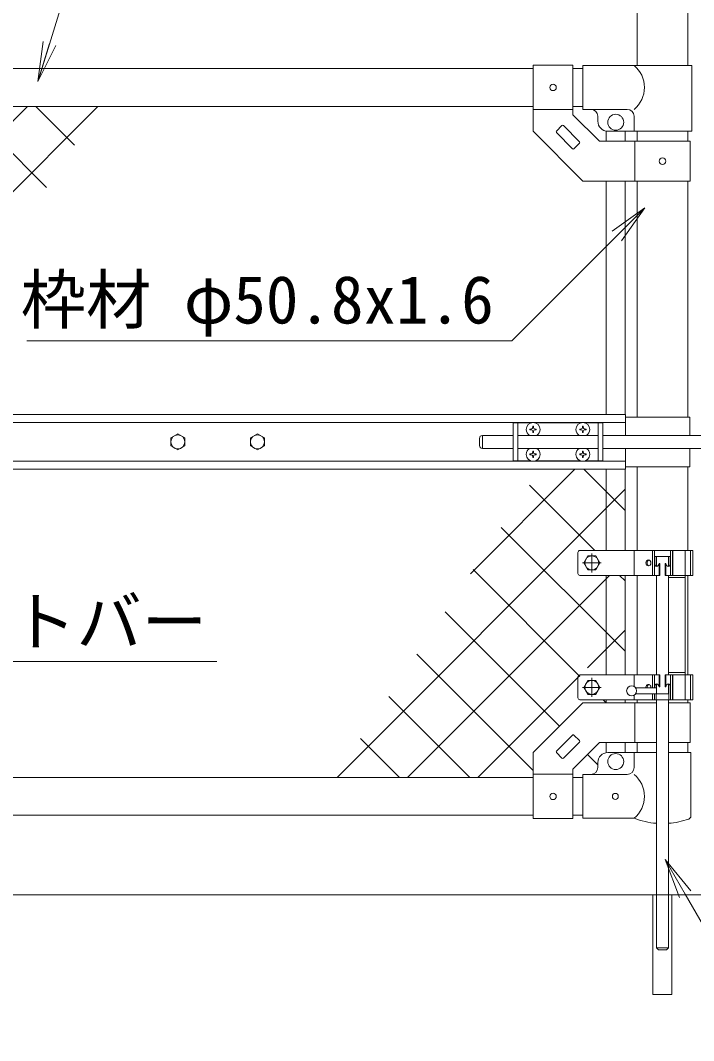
# Model space of a CAD drawing. Units: millimetres, scale not verified. Extents: x -4200 to 4200, y -2970 to 2970.
# Drawn here: x 808 to 1485, y -315 to 710 of the extents above; entities that cross this region are included whole.
import ezdxf
from ezdxf.enums import TextEntityAlignment as Align

# ---------------------------------------------------------------- set-up
doc = ezdxf.new("R2010")
doc.units = ezdxf.units.MM
doc.header["$LTSCALE"] = 20
doc.linetypes.add('USER1', pattern=[50.8, 31.75, -6.35, 6.35, -6.35])
doc.linetypes.add('USER2', pattern=[0.375, 0.25, -0.125])
for name, color, linetype, lineweight in [('0-0_D-STR-TXT', 7, 'Continuous', 9), ('0-4_D-BMK', 2, 'USER1', 13), ('0-5_D-STR1', 1, 'Continuous', 18), ('0-6_D-BGD', 7, 'Continuous', 9), ('0-8_D-STR3', 3, 'Continuous', 13), ('0-A_0', 7, 'Continuous', 9), ('0-B_D-STR2', 7, 'Continuous', 9)]:
    doc.layers.add(name, color=color, linetype=linetype, lineweight=lineweight)
doc.styles.add('ＭＳ ゴシック', font='')
doc.styles.get('ＭＳ ゴシック').set_extended_font_data('MS Gothic')

# ---------------------------------------------------------------- blocks, each defined once
blk = doc.blocks.new('MLeader1')
at = {"layer": '0-0_D-STR-TXT'}
blk.add_line((1470.63, -171.08), (1456.41, -133.1), dxfattribs=at)
for points in [[(1482.18, -164.41), (1456.41, -133.1), (1476.41, -167.74)], [(1476.41, -167.74), (1561.35, -314.87), (1785.96, -314.87), (1793.16, -314.87)]]:
    blk.add_lwpolyline(points, dxfattribs=at)
blk = doc.blocks.new('MLeader5')
at = {"layer": '0-0_D-STR-TXT'}
blk.add_line((1402.86, 497.88), (1435.86, 521.45), dxfattribs=at)
for points in [[(1412.29, 488.45), (1435.86, 521.45), (1407.58, 493.17)], [(1407.58, 493.17), (1302.29, 387.88), (821.97, 387.88), (814.77, 387.88)]]:
    blk.add_lwpolyline(points, dxfattribs=at)
blk = doc.blocks.new('MLeader6')
at = {"layer": '0-0_D-STR-TXT'}
blk.add_line((621.41, 145.42), (606.74, 183.22), dxfattribs=at)
for points in [[(632.88, 152.22), (606.74, 183.22), (627.14, 148.82)], [(627.14, 148.82), (676.3, 65.92), (998.4, 65.92), (1005.6, 65.92)]]:
    blk.add_lwpolyline(points, dxfattribs=at)
blk = doc.blocks.new('_Open')
at = {"layer": '0-A_0'}
blk.add_line((-20, 3.33), (0, 0), dxfattribs=at)
blk.add_lwpolyline([(-20, -3.33), (0, 0), (-20, 0)], dxfattribs=at)

msp = doc.modelspace()

# ---------------------------------------------------------------- linework, layer by layer
at = {"layer": '0-0_D-STR-TXT'}
msp.add_lwpolyline([(1383.78, 797.04), (871.72, 797.04), (826.36, 650.08)], dxfattribs=at)
at = {"layer": '0-4_D-BMK'}
for p, q in [((1382.57, 174.37), (1382.57, 155.37)), ((1392.07, 164.87), (1373.07, 164.87)), ((1382.57, 49.37), (1382.57, 30.37)), ((1392.07, 39.87), (1373.07, 39.87))]:
    msp.add_line(p, q, dxfattribs=at)
at = {"layer": '0-5_D-STR1'}
for p, q in [((1428.17, 1100.37), (1428.17, 664.37)), ((1478.97, 1100.37), (1478.97, 664.37)), ((1323.57, 661.37), (689.37, 661.37)), ((1373.57, 661.37), (1363.57, 661.37)), ((1323.57, 623.37), (689.37, 623.37)), ((1373.57, 623.37), (1363.57, 623.37)), ((1428.17, 598.37), (1428.17, 588.37)), ((1478.97, 598.37), (1478.97, 588.37)), ((1428.17, 548.37), (1428.17, 311.37)), ((1478.97, 548.37), (1478.97, 311.37)), ((1428.17, 261.37), (1428.17, 177.37)), ((1478.97, 261.37), (1478.97, 177.37)), ((1428.17, 152.37), (1428.17, 52.37)), ((1478.97, 152.37), (1478.97, 52.37)), ((1428.17, 27.37), (1428.17, 24.37)), ((1478.97, 27.37), (1478.97, 24.37)), ((1428.17, -15.63), (1428.17, -25.63)), ((1478.97, -15.63), (1478.97, -25.63)), ((1323.57, -50.63), (689.37, -50.63)), ((1373.57, -50.63), (1363.57, -50.63)), ((1323.57, -88.63), (689.37, -88.63)), ((1373.57, -88.63), (1363.57, -88.63))]:
    msp.add_line(p, q, dxfattribs=at)
at = {"layer": '0-6_D-BGD'}
msp.add_line((609.22, -168.63), (2359.22, -168.63), dxfattribs=at)
at = {"layer": '0-8_D-STR3'}
for p, q in [((1323.57, 664.62), (1323.57, 598.37)), ((1363.57, 664.62), (1323.57, 664.62)), ((1363.57, 664.62), (1363.57, 614.94)), ((1373.57, 664.37), (1482.92, 664.37)), ((1373.57, 620.37), (1373.57, 664.37)), ((1482.92, 664.37), (1482.92, 598.37)), ((1363.57, 620.12), (1323.57, 620.12)), ((1390.13, 588.37), (1363.57, 614.94)), ((1373.57, 620.37), (1418.02, 620.37)), ((1388.57, 608.37), (1388.57, 613.37)), ((1425.02, 598.37), (1425.02, 613.37)), ((1352.55, 604.03), (1346.9, 598.38)), ((1363.16, 580.7), (1346.9, 596.96)), ((1370.23, 587.77), (1353.97, 604.03)), ((1397.07, 598.37), (1397.07, 588.37)), ((1482.92, 598.37), (1398.57, 598.37)), ((1416.07, 598.37), (1416.07, 588.37)), ((1370.23, 586.36), (1364.58, 580.7)), ((1481.27, 588.37), (1390.13, 588.37)), ((1425.87, 588.37), (1425.87, 548.37)), ((1481.27, 588.37), (1481.27, 548.37)), ((1397.07, 548.37), (1397.07, 313.87)), ((1416.07, 548.37), (1416.07, 313.87)), ((1416.47, 313.87), (596.47, 313.87)), ((1416.47, 313.87), (1416.47, 292.87)), ((1416.47, 311.37), (1481.07, 311.37)), ((1481.07, 311.37), (1481.07, 292.87)), ((1416.47, 305.87), (596.47, 305.87)), ((1303.57, 305.37), (1303.57, 267.37)), ((1320.97, 305.37), (1303.57, 305.37)), ((1308.07, 305.37), (1308.07, 267.37)), ((1320.42, 298.47), (1320.42, 298.87)), ((1321.71, 298.45), (1320.42, 298.47)), ((1323.17, 302.02), (1323.15, 300.72)), ((1323.96, 302.02), (1323.17, 302.02)), ((1323.96, 302.02), (1323.98, 300.72)), ((1325.42, 299.29), (1326.72, 299.26)), ((1370.97, 305.37), (1326.16, 305.37)), ((1326.72, 299.26), (1326.72, 298.87)), ((1371.71, 299.29), (1370.42, 299.26)), ((1370.42, 299.26), (1370.42, 298.87)), ((1373.17, 302.02), (1373.15, 300.72)), ((1373.96, 302.02), (1373.17, 302.02)), ((1373.96, 302.02), (1373.98, 300.72)), ((1375.42, 298.45), (1376.72, 298.47)), ((1393.57, 305.37), (1376.16, 305.37)), ((1376.72, 298.47), (1376.72, 298.87)), ((1389.07, 305.37), (1389.07, 267.37)), ((1393.57, 305.37), (1393.57, 267.37)), ((1269.62, 289.87), (1269.62, 282.87)), ((1283.57, 292.87), (1272.62, 292.87)), ((1272.62, 292.87), (1272.62, 279.87)), ((1283.41, 292.87), (1303.57, 292.87)), ((1308.07, 292.87), (1389.07, 292.87)), ((1323.17, 295.72), (1323.15, 297.01)), ((1323.96, 295.72), (1323.17, 295.72)), ((1323.96, 295.72), (1323.98, 297.01)), ((1373.17, 295.72), (1373.15, 297.01)), ((1373.96, 295.72), (1373.17, 295.72)), ((1373.96, 295.72), (1373.98, 297.01)), ((1393.57, 292.87), (1574.87, 292.87)), ((1283.57, 279.87), (1272.62, 279.87)), ((1283.41, 279.87), (1303.57, 279.87)), ((1308.07, 279.87), (1389.07, 279.87)), ((1323.17, 277.02), (1323.15, 275.72)), ((1323.96, 277.02), (1323.17, 277.02)), ((1323.96, 277.02), (1323.98, 275.72)), ((1373.17, 277.02), (1373.15, 275.72)), ((1373.96, 277.02), (1373.17, 277.02)), ((1373.96, 277.02), (1373.98, 275.72)), ((1393.57, 279.87), (1574.87, 279.87)), ((1416.47, 279.87), (1416.47, 258.87)), ((1481.07, 279.87), (1481.07, 261.37)), ((1416.47, 266.87), (596.47, 266.87)), ((1320.97, 267.37), (1303.57, 267.37)), ((1320.42, 273.47), (1320.42, 273.87)), ((1321.71, 273.45), (1320.42, 273.47)), ((1323.17, 270.72), (1323.15, 272.01)), ((1323.96, 270.72), (1323.17, 270.72)), ((1323.96, 270.72), (1323.98, 272.01)), ((1325.42, 274.29), (1326.72, 274.26)), ((1325.42, 273.45), (1326.72, 273.47)), ((1370.97, 267.37), (1326.16, 267.37)), ((1326.72, 274.26), (1326.72, 273.87)), ((1326.72, 273.47), (1326.72, 273.87)), ((1371.71, 274.29), (1370.42, 274.26)), ((1370.42, 274.26), (1370.42, 273.87)), ((1373.17, 270.72), (1373.15, 272.01)), ((1373.96, 270.72), (1373.17, 270.72)), ((1373.96, 270.72), (1373.98, 272.01)), ((1375.42, 274.29), (1376.72, 274.26)), ((1375.42, 273.45), (1376.72, 273.47)), ((1393.57, 267.37), (1376.16, 267.37)), ((1376.72, 274.26), (1376.72, 273.87)), ((1376.72, 273.47), (1376.72, 273.87)), ((1416.47, 258.87), (596.47, 258.87)), ((1397.07, 258.87), (1397.07, 177.37)), ((1416.07, 258.87), (1416.07, 177.37)), ((1416.47, 261.37), (1481.07, 261.37)), ((1368.57, 175.37), (1368.57, 154.37)), ((1484.17, 177.37), (1370.57, 177.37)), ((1425.27, 177.37), (1425.27, 152.37)), ((1443.57, 177.37), (1443.57, 152.37)), ((1445.47, 177.37), (1445.47, 152.37)), ((1461.67, 177.37), (1461.67, 152.37)), ((1463.57, 177.37), (1463.57, 152.37)), ((1463.8, 177.37), (1463.8, 152.37)), ((1476.26, 177.37), (1476.26, 27.37)), ((1481.87, 177.37), (1481.87, 152.37)), ((1484.17, 177.37), (1484.17, 152.37)), ((1461.67, 171.37), (1445.47, 171.37)), ((1447.07, 164.37), (1447.07, 171.37)), ((1447.57, 171.37), (1447.57, 162.35)), ((1450.07, 164.37), (1450.07, 152.37)), ((1450.07, 164.37), (1450.76, 164.37)), ((1450.76, 164.37), (1450.76, 152.37)), ((1456.37, 164.37), (1456.37, 152.37)), ((1457.07, 164.37), (1456.37, 164.37)), ((1457.07, 164.37), (1457.07, 152.37)), ((1459.57, 171.37), (1459.57, 162.35)), ((1460.07, 171.37), (1460.07, 164.37)), ((1450.76, 152.37), (1370.57, 152.37)), ((1397.07, 152.37), (1397.07, 52.37)), ((1416.07, 152.37), (1416.07, 52.37)), ((1447.57, 152.37), (1447.57, 52.37)), ((1484.17, 152.37), (1456.37, 152.37)), ((1459.57, 152.37), (1459.57, 52.37)), ((1476.26, 150.07), (1459.57, 150.07)), ((1450.76, 52.37), (1370.57, 52.37)), ((1425.27, 52.37), (1425.27, 40.58)), ((1443.57, 39.37), (1443.57, 52.37)), ((1445.47, 39.37), (1445.47, 52.37)), ((1450.07, 40.37), (1450.07, 52.37)), ((1450.76, 40.37), (1450.76, 52.37)), ((1484.17, 52.37), (1456.37, 52.37)), ((1456.37, 40.37), (1456.37, 52.37)), ((1457.07, 40.37), (1457.07, 52.37)), ((1476.26, 54.67), (1459.57, 54.67)), ((1461.67, 27.37), (1461.67, 52.37)), ((1463.57, 27.37), (1463.57, 52.37)), ((1463.8, 52.37), (1463.8, 27.37)), ((1481.87, 52.37), (1481.87, 27.37)), ((1484.17, 52.37), (1484.17, 27.37)), ((1368.57, 50.37), (1368.57, 29.37)), ((1447.57, 42.38), (1447.57, 33.37)), ((1459.57, 42.38), (1459.57, 33.37)), ((1425.27, 32.16), (1425.27, 27.37)), ((1447.57, 39.37), (1426.57, 39.37)), ((1447.57, 33.37), (1426.57, 33.37)), ((1443.57, 27.37), (1443.57, 33.37)), ((1447.57, 33.37), (1445.47, 33.37)), ((1445.47, 27.37), (1445.47, 33.37)), ((1445.47, 33.37), (1460.07, 33.37)), ((1447.07, 40.37), (1447.07, 39.37)), ((1447.07, 33.37), (1447.07, 27.37)), ((1450.07, 40.37), (1450.76, 40.37)), ((1457.07, 40.37), (1456.37, 40.37)), ((1460.07, 27.37), (1460.07, 40.37)), ((1484.17, 27.37), (1370.57, 27.37)), ((1397.07, 27.37), (1397.07, 24.37)), ((1416.07, 27.37), (1416.07, 24.37)), ((1425.87, -15.63), (1425.87, 24.37)), ((1447.57, 27.37), (1447.57, -221.63)), ((1459.57, 27.37), (1459.57, -221.63)), ((1481.27, 24.37), (1459.57, 24.37)), ((1481.27, -15.63), (1481.27, 24.37)), ((1363.16, -7.97), (1346.9, -24.23)), ((1370.23, -13.62), (1364.58, -7.97)), ((1370.23, -15.04), (1353.97, -31.3)), ((1390.13, -15.63), (1363.57, -42.2)), ((1447.57, -15.63), (1390.13, -15.63)), ((1397.07, -15.63), (1397.07, -25.75)), ((1416.07, -15.63), (1416.07, -25.63)), ((1481.27, -15.63), (1459.57, -15.63)), ((1323.57, -91.88), (1323.57, -25.63)), ((1352.55, -31.3), (1346.9, -25.64)), ((1425.02, -25.63), (1398.57, -25.63)), ((1447.57, -25.63), (1425.02, -25.63)), ((1425.02, -25.63), (1425.02, -40.63)), ((1482.12, -25.63), (1459.57, -25.63)), ((1482.12, -25.63), (1482.12, -89.33)), ((1388.57, -40.63), (1388.57, -35.63)), ((1363.57, -47.38), (1323.57, -47.38)), ((1363.57, -91.88), (1363.57, -42.2)), ((1373.57, -47.63), (1418.02, -47.63)), ((1373.57, -91.63), (1373.57, -47.63)), ((1363.57, -91.88), (1323.57, -91.88)), ((1373.57, -91.63), (1425.02, -91.63)), ((1444.02, -168.63), (1444.02, -268.63)), ((1449.57, -223.63), (1447.57, -221.63)), ((1449.57, -223.63), (1457.57, -223.63))]:
    msp.add_line(p, q, dxfattribs=at)
at = {"layer": '0-8_D-STR3', "linetype": 'USER2'}
msp.add_line((1463.8, 152.37), (1477.8, 152.37), dxfattribs=at)
at = {"layer": '0-8_D-STR3'}
for points in [[(1481.27, 548.37), (1373.57, 548.37), (1323.57, 598.37)], [(1321.71, 299.29), (1320.42, 299.26), (1320.42, 298.87)], [(1325.42, 298.45), (1326.72, 298.47), (1326.72, 298.87)], [(1371.71, 298.45), (1370.42, 298.47), (1370.42, 298.87)], [(1375.42, 299.29), (1376.72, 299.26), (1376.72, 298.87)], [(1321.71, 274.29), (1320.42, 274.26), (1320.42, 273.87)], [(1371.71, 273.45), (1370.42, 273.47), (1370.42, 273.87)], [(1447.57, 24.37), (1373.57, 24.37), (1323.57, -25.63)], [(1463.12, -168.63), (1463.12, -268.63), (1444.02, -268.63)], [(1447.57, -221.63), (1459.57, -221.63), (1457.57, -223.63)]]:
    msp.add_lwpolyline(points, dxfattribs=at)
for points in [[(966.47, 294.47), (959.45, 290.42), (959.45, 282.32), (966.47, 278.27), (973.48, 282.32), (973.48, 290.42)], [(1046.47, 294.47), (1039.45, 290.42), (1039.45, 282.32), (1046.47, 278.27), (1053.48, 282.32), (1053.48, 290.42)], [(1386.62, 171.88), (1390.67, 164.87), (1386.62, 157.85), (1378.52, 157.85), (1374.47, 164.87), (1378.52, 171.88)], [(1386.62, 46.88), (1390.67, 39.87), (1386.62, 32.85), (1378.52, 32.85), (1374.47, 39.87), (1378.52, 46.88)]]:
    msp.add_lwpolyline(points, close=True, dxfattribs=at)
for centre, radius in [((1343.57, 642.37), 3.25), ((1406.57, 607.37), 8), ((1453.57, 568.37), 3.25), ((966.47, 286.37), 7.03), ((1046.47, 286.37), 7.03), ((1382.57, 164.87), 7.03), ((1382.57, 39.87), 7.03), ((1422.57, 36.37), 5), ((1406.57, -34.63), 8), ((1343.57, -69.63), 3.25), ((1406.17, -69.63), 3)]:
    msp.add_circle(centre, radius, dxfattribs=at)
for centre, radius, start, end in [((1406.82, 642.37), 28.55, 309.59418, 50.40582), ((1381.57, 613.37), 7, 0, 90), ((1418.02, 613.37), 7, 0, 90), ((1398.57, 608.37), 10, 180, 270), ((1347.6, 597.67), 1, 135, 225), ((1353.26, 603.33), 1, 45, 135), ((1369.53, 587.06), 1, 315, 45), ((1363.87, 581.41), 1, 225, 315), ((1323.57, 298.87), 7, 0, 180), ((1323.57, 298.87), 7, 180, 238.99728), ((1321.66, 300.77), 1.49, 270, 0), ((1321.66, 296.96), 1.49, 0, 90), ((1325.47, 300.77), 1.49, 180, 270), ((1325.47, 296.96), 1.49, 90, 180), ((1323.57, 298.87), 7, 301.00272, 0), ((1373.57, 298.87), 7, 0, 180), ((1373.57, 298.87), 7, 180, 238.99728), ((1371.66, 300.77), 1.49, 270, 0), ((1371.66, 296.96), 1.49, 0, 90), ((1375.47, 300.77), 1.49, 180, 270), ((1375.47, 296.96), 1.49, 90, 180), ((1373.57, 298.87), 7, 301.00272, 0), ((1272.62, 289.87), 3, 90, 180), ((1272.62, 282.87), 3, 180, 270), ((1323.57, 273.87), 7, 121.00272, 180), ((1323.57, 273.87), 7, 0, 58.99728), ((1373.57, 273.87), 7, 121.00272, 180), ((1373.57, 273.87), 7, 0, 58.99728), ((1323.57, 273.87), 7, 180, 0), ((1321.66, 275.77), 1.49, 270, 0), ((1321.66, 271.96), 1.49, 0, 90), ((1325.47, 275.77), 1.49, 180, 270), ((1325.47, 271.96), 1.49, 90, 180), ((1373.57, 273.87), 7, 180, 0), ((1371.66, 275.77), 1.49, 270, 0), ((1371.66, 271.96), 1.49, 0, 90), ((1375.47, 275.77), 1.49, 180, 270), ((1375.47, 271.96), 1.49, 90, 180), ((1370.57, 175.37), 2, 90, 180), ((1370.57, 154.37), 2, 180, 270), ((1370.57, 50.37), 2, 90, 180), ((1370.57, 29.37), 2, 180, 270), ((1363.87, -8.67), 1, 45, 135), ((1369.53, -14.33), 1, 315, 45), ((1347.6, -24.94), 1, 135, 225), ((1398.57, -35.63), 10, 90, 180), ((1353.26, -30.59), 1, 225, 315), ((1381.57, -40.63), 7, 270, 0), ((1418.02, -40.63), 7, 270, 0), ((1406.82, -69.63), 28.55, 309.59418, 50.40582), ((1453.57, -16.9), 80, 249.0916, 265.69865), ((1478.82, -89.33), 3.3, 289.22051, 0), ((1453.57, -16.9), 80, 274.30109, 289.22051)]:
    msp.add_arc(centre, radius, start, end, dxfattribs=at)
msp.add_ellipse((1439.42, 164.87), major_axis=(0, 3), ratio=0.839449, dxfattribs=at)
for centre, major_axis, ratio, start_param, end_param in [((1440.57, 164.87), (0, -3), 0.839449, 3.3733968, 6.0513812), ((1447.77, 164.41), (0, -3), 0.766727, 4.7027468, 7.8414058), ((1448.91, 164.41), (0, -3), 0.615242, 4.7027468, 6.0032469), ((1459.37, 164.41), (0, -3), 0.766727, 4.7249648, 7.8636238), ((1458.22, 164.41), (0, -3), 0.615242, 0.2799384, 1.5804385), ((1439.42, 39.87), (0, -3), 0.839449, 1.4033482, 4.8798371), ((1440.57, 39.87), (0, -3), 0.839449, 3.3733968, 4.8798371), ((1447.77, 40.33), (0, 3), 0.766727, 4.7249648, 7.8636238), ((1448.91, 40.33), (0, 3), 0.615242, 0.2799384, 1.5804385), ((1459.37, 40.33), (0, 3), 0.766727, 4.7027468, 7.8414058), ((1458.22, 40.33), (0, 3), 0.615242, 4.7027468, 6.0032469)]:
    msp.add_ellipse(centre, major_axis=major_axis, ratio=ratio, start_param=start_param, end_param=end_param, dxfattribs=at)
at = {"layer": '0-B_D-STR2'}
for p, q in [((596.87, 404.67), (815.57, 623.37)), ((596.87, 333.96), (886.28, 623.37)), ((834.45, 541.93), (753.01, 623.37)), ((862.73, 584.36), (823.72, 623.37)), ((1365.44, 258.87), (1260.53, 153.96)), ((1374.68, 258.87), (1416.07, 217.48)), ((1416.07, 238.78), (1126.65, -50.63)), ((1319.85, 242.99), (1385.47, 177.37)), ((1291.58, 200.55), (1416.07, 76.06)), ((1263.3, 158.11), (1370.57, 50.85)), ((1400.36, 152.37), (1197.36, -50.63)), ((1410.47, 152.37), (1416.07, 146.77)), ((1235.03, 115.68), (1349.95, 0.75)), ((1416.07, 97.36), (1378.08, 59.37)), ((1206.75, 73.24), (1323.57, -43.57)), ((1370.57, 51.86), (1268.08, -50.63)), ((1178.48, 30.81), (1259.92, -50.63)), ((1394.05, 27.37), (1397.05, 24.37)), ((1150.2, -11.63), (1189.21, -50.63)), ((1378.24, -27.53), (1388.57, -37.86))]:
    msp.add_line(p, q, dxfattribs=at)

# ---------------------------------------------------------------- block references
at = {"layer": '0-0_D-STR-TXT', "xscale": 2, "yscale": 2, "rotation": 252.84683}
msp.add_blockref('_Open', (825.77, 648.17), dxfattribs=at)
at = {"layer": '0-0_D-STR-TXT'}
for name in ['MLeader5', 'MLeader6', 'MLeader1']:
    msp.add_blockref(name, (0, 0), dxfattribs=at)

# ---------------------------------------------------------------- texts
at = {"layer": '0-0_D-STR-TXT', "style": 'ＭＳ ゴシック'}
for s, p in [('枠材 φ50.8x1.6', (808.63, 390.85)), ('ネットバー', (667.77, 67.53))]:
    msp.add_text(s, height=48.09, dxfattribs=at).set_placement(p, align=Align.BOTTOM_LEFT)

doc.saveas('drawing.dxf')
